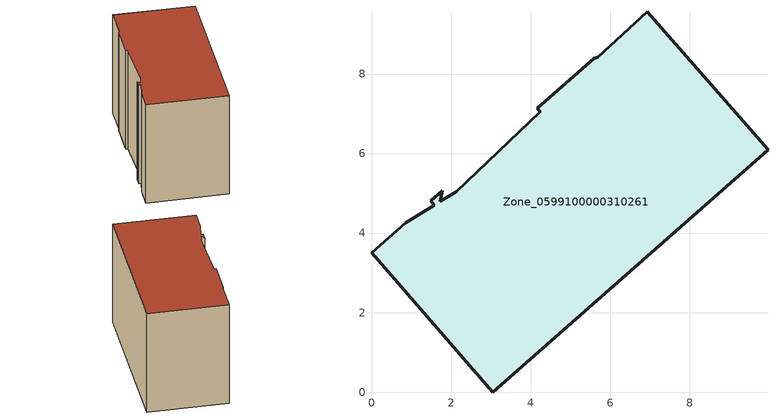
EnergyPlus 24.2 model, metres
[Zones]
Zone_0599100000310261
 floor ground (C_G): 5.6,8.39 5.69,8.43 6.94,9.56 9.97,6.09 3.05,0 0,3.5 0.86,4.26 1.58,4.7 1.49,4.81 1.78,5.06 1.73,4.8 2.13,5.04 4.24,7.05 4.17,7.14 z0
 wall outside (C_F): 3.05,0 9.97,6.09 6.94,9.56 5.69,8.43 5.6,8.39 4.17,7.14 4.24,7.05 2.13,5.04 1.73,4.8 1.78,5.06 1.49,4.81 1.58,4.7 0.86,4.26 0,3.5 3.05,0 z0:6.37
 roof outside (C_R): 5.69,8.43 5.6,8.39 4.17,7.14 4.24,7.05 2.13,5.04 1.73,4.8 1.78,5.06 1.49,4.81 1.58,4.7 0.86,4.26 0,3.5 3.05,0 9.97,6.09 6.94,9.56 z6.37
[BUILDING]
Pand.0599100000310261: North Axis=0; Terrain=City; Loads Convergence Tolerance Value=0.04; Temperature Convergence Tolerance Value=0.4; Solar Distribution=FullExterior; Maximum Number of Warmup Days=25; Minimum Number of Warmup Days=1
[Site:Location]
Rotterdam.The.Hague.AP_ZH_NLD Design_Conditions: Latitude=51.96; Longitude=4.45; Time Zone=1; Elevation=-4.5
[SITE:GROUNDTEMPERATURE:BUILDINGSURFACE]
18, 18, 18, 18, 18, 18, 18, 18, 18, 18, 18, 18
[MATERIAL] Thermal Absorptance=0.9; Solar Absorptance=0.7; Visible Absorptance=0.7
Name | Roughness | Thickness | Conductivity | Density | Specific Heat
G.TC.1946 | MediumSmooth | 0.15 | 1 | 540 | 1210
F.TC.1946 | Rough | 0.3 | 0.857143 | 1920 | 840
R.TC.1946 | MediumRough | 0.2 | 0.909091 | 1500 | 1000
[CONSTRUCTION]
C_G: G.TC.1946
C_F: F.TC.1946
C_R: R.TC.1946
[ZONE]
Zone_0599100000310261: Type=1; Multiplier=1; Ceiling Height=Autocalculate; Volume=Autocalculate; Floor Area=autocalculate; Part of Total Floor Area=Yes
[ZONEINFILTRATION:DESIGNFLOWRATE]
Infil_Zone_0599100000310261: Zone or ZoneList or Space or SpaceList=Zone_0599100000310261; Schedule=AlwaysOn; Design Flow Rate Calculation Method=Flow/Area; Flow Rate per Floor Area=0.003; Constant Term Coefficient=1; Temperature Term Coefficient=0; Velocity Term Coefficient=0; Velocity Squared Term Coefficient=0
[HVACTEMPLATE:ZONE:IDEALLOADSAIRSYSTEM]
Zone_0599100000310261: Maximum Heating Supply Air Temperature=50; Minimum Cooling Supply Air Temperature=13; Maximum Heating Supply Air Humidity Ratio=0.0156; Minimum Cooling Supply Air Humidity Ratio=0.0077; Heating Limit=NoLimit; Cooling Limit=NoLimit; Dehumidification Control Type=ConstantSensibleHeatRatio; Cooling Sensible Heat Ratio=0.7; Dehumidification Setpoint=60; Humidification Control Type=None; Humidification Setpoint=30; Outdoor Air Method=None; Outdoor Air Flow Rate per Person=0.00944; Outdoor Air Flow Rate per Zone Floor Area=0; Outdoor Air Flow Rate per Zone=0; Demand Controlled Ventilation Type=None; Outdoor Air Economizer Type=NoEconomizer; Heat Recovery Type=None; Sensible Heat Recovery Effectiveness=0.7; Latent Heat Recovery Effectiveness=0.65
[ZONECONTROL:THERMOSTAT]
ThermostatControl_Zone_0599100000310261: Zone or ZoneList=Zone_0599100000310261; Control Type Schedule=DualSetpointControlType; Control 1=Thermostat_Zone_0599100000310261; Temperature Difference Between Cutout And Setpoint=0
[THERMOSTATSETPOINT:DUALSETPOINT]
Thermostat_Zone_0599100000310261: Heating Setpoint Temperature Schedule=HeatingSetpoint_Zone_0599100000310261; Cooling Setpoint Temperature Schedule=CoolingSetpoint_Zone_0599100000310261
[SCHEDULE:COMPACT]
HeatingSetpoint_Zone_0599100000310261: Through: 12/31, For: AllDays, Until: 24:00, 21
CoolingSetpoint_Zone_0599100000310261: Through: 12/31, For: AllDays, Until: 24:00, 24
DualSetpointControlType: Through: 12/31, For: AllDays, Until: 24:00, 4
AlwaysOn: Through: 12/31, For: AllDays, Until: 24:00, 1
